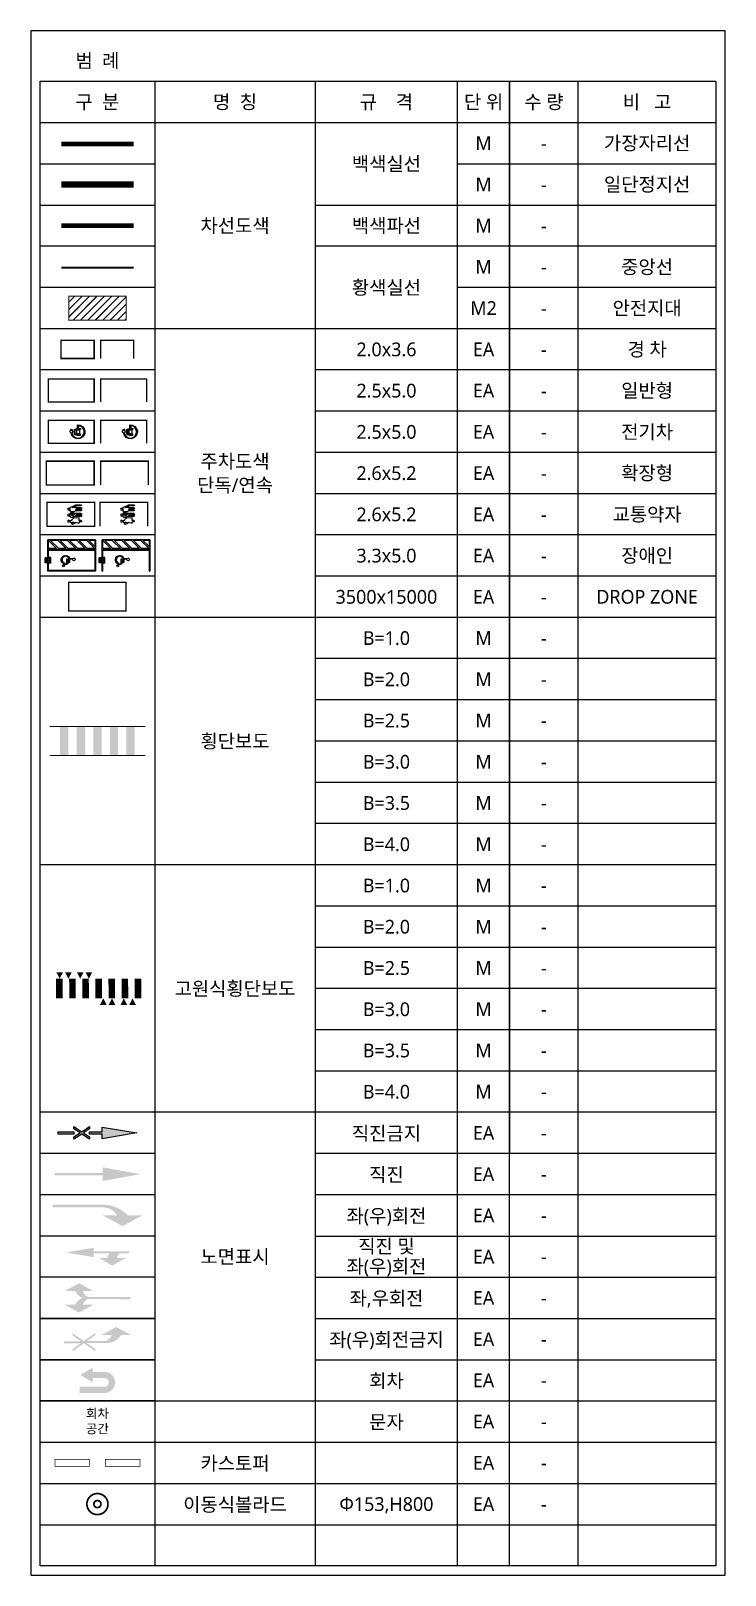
# Model space of a CAD drawing. Header units: millimetres. Extents: x 2270 to 68659, y 977 to 17827.
# Drawn here: x 61092 to 68659, y 977 to 17827 of the extents above; entities that cross this region are included whole.
import ezdxf
from ezdxf.enums import TextEntityAlignment as Align

# ---------------------------------------------------------------- set-up
doc = ezdxf.new("R2010")
doc.units = ezdxf.units.MM
doc.set_wipeout_variables(frame=1)
doc.linetypes.add('-HID', pattern=[2.5, 1.5, -1])
doc.linetypes.add('HID-', pattern=[0.75, 0.5, -0.25])
for name, color, linetype in [('- 노면표시', 250, 'Continuous'), ('C-부대-노면표시', 255, 'Continuous'), ('C-부대-범례', 255, 'Continuous'), ('C-부대-안전지대-SO', 7, 'Continuous'), ('C-부대-이동식볼라드-SO', 32, 'Continuous'), ('C-부대-주차도색(2000x3600)-SO', 150, 'Continuous'), ('C-부대-주차도색(2500x5000)-SO', 150, 'Continuous'), ('C-부대-주차도색(2500x5000)전기차-SO', 71, 'Continuous'), ('C-부대-주차도색(2500x5200)-SO', 150, 'Continuous'), ('C-부대-주차도색(2500x5200)사회적약자-SO', 150, 'Continuous'), ('C-부대-주차도색(DROP ZONE)-SO', 72, 'Continuous'), ('C-부대-차선도색-백색실선(가장자리선)-SO', 7, 'Continuous'), ('C-부대-차선도색-백색실선(일단정지선)-SO', 7, 'Continuous'), ('C-부대-차선도색-백색파선-SO', 7, 'Continuous'), ('C-부대-차선도색-황색실선(중앙선)-SO', 2, 'Continuous'), ('C-부대-카스토퍼-SO', 255, 'Continuous'), ('XR-PLAN$0$A-PARKING', 8, 'Continuous')]:
    doc.layers.add(name, color=color, linetype=linetype)
doc.layers.add('C-부대-횡단보도-SO', color=7, linetype='Continuous', lineweight=0)
doc.styles.add('맑은 고딕', font='malgun.ttf')

# ---------------------------------------------------------------- blocks, each defined once
blk = doc.blocks.new('A$508831207359')
at = {"layer": 'C-부대-주차도색(2500x5000)전기차-SO', "color": 7, "linetype": 'ByBlock'}
for p, q in [((124.9762499993667, 905.2919858943496), (124.9762377925217, 1006.650428282825)), ((124.9762499993667, 905.2919883381401), (162.2825695797801, 905.2919907819305)), ((184.5480700675398, 905.2921275000845), (147.2417504880577, 905.292125056294))]:
    blk.add_line(p, q, dxfattribs=at)
for points in [[(499.5563537590206, 1042.550478326884), (760.8862695312127, 1128.99237408003), (821.9708691397682, 1128.99237408003), (821.9708691397682, 1525.351377988962, -2.265183069590292), (114.2303015133366, 646.7887693445955, -0.2612168764389117), (3.784149885177612e-05, 776.0401816990052), (0, 897.2919688101683, -0.4142136011001222), (8, 905.291970024613)], [(86.76854003872722, 1030.650423395244, 0.4142136037362666), (62.76854003872722, 1006.650419737009), (62.7685546875, 905.2919773559843), (7.999998779036105, 905.291970024613)], [(86.76853881776333, 1030.650423395244), (93.87238647416234, 1030.650424617139), (100.9762377925217, 1030.650424617139, -0.4142135262827459), (124.9762377925217, 1006.650427060929)], [(222.7557653803378, 1030.650567437318), (215.6519177239388, 1030.650567437318), (208.5480700675398, 1030.650567437318, 0.4142135750731373), (184.5480688475072, 1006.650567437318), (184.5480700675398, 905.292125056294)], [(309.5243200678378, 776.0404380436812, -0.2612176570978159), (195.2936633294448, 646.7887742247258, 2.069494038532119), (908.4444848624989, 1445.621811340359), (908.4444848624989, 1128.99237408003), (1105.29123413004, 1128.99237408003, -0.4142135623730951), (1145.29123413004, 1088.99237408003), (1145.29123413004, 1053.208405571786, -0.4142135581167163), (1105.29123413004, 1013.208405571786), (1061.29126831051, 1013.208404357341)], [(309.5243212888017, 776.0404380436812), (309.5243212888017, 897.292125056294, 0.414213562373095), (301.5243212888017, 905.292125056294), (246.7557653803378, 905.292125056294), (246.7557666013017, 1006.650567437318, 0.4142135650093233), (222.7557666013017, 1030.650567437318)], [(499.5563537590206, 478.1442014749919, -0.3234585561713484), (472.1180541990325, 516.1205576758657), (472.1180541990325, 1004.574123347906, -0.3234579436668333), (499.5562695311382, 1042.550452696887)], [(499.5563537590206, 478.1442026968871), (760.8862695312127, 391.7023069437419), (1105.29123413004, 391.7023069437419, 0.4142135623730951), (1145.29123413004, 431.7023069437419), (1145.29123413004, 467.4862754445348, 0.4142135581167163), (1105.29123413004, 507.4862754445348), (1061.29126831051, 507.4862766664301), (1061.291254882701, 1013.208404357341)]]:
    blk.add_lwpolyline(points, format="xyb", dxfattribs=at)
blk.add_lwpolyline([(725.0965319816023, 461.1295420478855), (725.0965319816023, 1059.565138975886), (535.4566894527525, 989.9528403904114), (535.4566894527525, 530.74184063336)], close=True, dxfattribs=at)
for centre in [(869.3528588861227, 994.7563474725757), (869.3528588861227, 525.9383335511957)]:
    blk.add_circle(centre, 62.0631481933594, dxfattribs=at)
blk = doc.blocks.new('A$520030151306')
at = {"layer": 'C-부대-주차도색(2500x5200)사회적약자-SO', "color": 7}
for p, q in [((251.5464637567056, 1459.671554855857), (251.5464637567056, 1263.794188564498)), ((397.5068269436015, 1459.671554855857), (397.5068269436015, 1263.794188564498)), ((708.7649447758449, 1263.794188564498), (642.0973584306194, 659.4802824862709)), ((759.3716710348381, 344.1651897810807), (759.3716710348381, 623.5649225812813)), ((829.2138789173914, 1459.671554855857), (829.2138789173914, 693.4071304629033)), ((1150.781861494179, 263.2475550471281), (840.2893057678593, 263.2475550471281)), ((975.1742421042873, 1459.671554855857), (975.1742421042873, 929.6751418540662)), ((1025.942325605894, 1459.671554855857), (1025.942325605894, 929.6750389503723)), ((1063.750874909456, 734.9491317764332), (1273.843060626532, 624.6903273089265)), ((1085.831880996819, 777.0232940510323), (1171.90268879279, 731.8523404773732)), ((1171.90268879279, 1459.671554855857), (1171.90268879279, 731.8523404773732)), ((1225.673732231255, 313.5241828037833), (1311.132257378544, 522.3994597604906)), ((1391.085269435192, 344.1651897810807), (1391.085269435192, 776.823949602287)), ((1460.927477317746, 1459.671554855857), (1460.927477317746, 846.666157483909)), ((1782.495459894533, 263.2475550471281), (1472.002904168214, 263.2475550471281)), ((1606.887840504642, 1459.671554855857), (1606.887840504642, 929.6751418540662)), ((1657.655924006249, 1459.671554855857), (1657.655924006249, 929.6750389503723)), ((1803.616287193145, 1459.671554855857), (1803.616287193145, 513.4086420273816)), ((1803.616287193145, 513.4086420273816), (1886.923220655764, 717.025060278218)), ((1857.387330631609, 313.5241828037833), (2003.037456060643, 669.5180434015056)), ((1895.148305254872, 898.4404514970665), (1895.148305254872, 856.3291108681296)), ((1933.228614124353, 898.4404514970665), (1895.148305254872, 898.4404514970665)), ((1933.228614124353, 898.4404514970665), (1933.228614124353, 856.3291108681296)), ((2051.274174625869, 1513.611582014564), (2051.274174625869, 856.3291108681296)), ((2089.354483491625, 1513.611582014564), (2089.354483491625, 856.3291108681296))]:
    blk.add_line(p, q, dxfattribs=at)
blk.add_lwpolyline([(271.1131523464574, 278.3785381092166), (14.59495374455582, 491.6236990539765, -0.3311987059741446), (3.22626716166269, 538.5680470576917), (124.9784083616687, 824.8954041263496, -0.3007937228944413), (143.5946834672941, 837.2087988526036), (207.0713126537157, 837.2087988526036), (93.91742430150043, 1263.794188564498), (251.5464637567056, 1263.794188564498)], format="xyb", dxfattribs=at)
for points in [[(174.3378712077392, 642.765525351133), (146.098853169824, 563.8333419131523, 0.3001745672936281), (151.3879194845213, 542.1884557193553), (186.4213150580181, 509.6884617543255, 0.6766745057167544), (220.3712957230164, 525.750151620101), (213.5769181874348, 637.1823290240427, 0.8157652446674091)], [(1135.172386768158, 504.0719162783062), (1024.020638818736, 420.3544708647241, -0.4142135623734381), (995.6912995901657, 424.3427650098165), (969.2007176381303, 459.5143409416487, -0.4142135623736023), (973.18901178136, 487.8436801711505), (1014.997587545658, 519.3331279185077, 0.4935568697979291), (1015.264213639195, 551.446452104341), (985.3482407693518, 574.7670968275925), (959.7763911177171, 559.3194135817175, -0.2743668991541707), (939.1301486369921, 559.157008289214), (866.9376291584922, 601.2320362272148, -0.4142135623730422), (859.6462454561843, 628.8959780119767), (870.6172239360167, 647.7200315248629, -0.4142135623732902), (898.2811657179845, 655.0114152253082), (952.1660857227398, 623.6063675702026), (980.0237999361707, 642.6681061665004, -0.2842745488014005), (1001.284055328812, 643.6498221194779), (1130.50443158939, 571.7432684999367, -0.5424994664219985)]]:
    blk.add_lwpolyline(points, format="xyb", close=True, dxfattribs=at)
blk.add_lwpolyline([(397.5068269436015, 1263.794188564498), (708.7649447758449, 1263.794188564498)], dxfattribs=at)
for centre, radius in [((320.072336251731, 101.6975242428889), 101.6975242428746), ((994.9957052831305, 101.6975242428889), 101.6975242428746), ((1123.733306120033, 378.107808226574), 66.04857118830878), ((1626.709303683485, 101.6975242428889), 101.6975242428746)]:
    blk.add_circle(centre, radius, dxfattribs=at)
for centre, radius, start, end in [((324.5266453501536, 1459.671554855857), 72.98018159354987, 0, 180), ((282.8612208169652, 435.7941309696471), 157.8533686326732, 265.7318773495036, 16.06334310661004), ((441.0231464420212, 681.6626818225195), 202.2940868334957, 268.1667000574407, 353.7046170707816), ((829.2138789173914, 623.5649225812813), 69.84220788136255, 90, 180), ((840.2893057678593, 344.1651897810807), 80.91763473339827, 180, 270), ((902.1940605108393, 1459.671554855857), 72.98018159354987, 0, 180), ((1000.558283856953, 929.6750389503723), 25.38404175081016, 180, 0), ((1098.922507199342, 1459.671554855857), 72.98018159354987, 0, 180), ((1074.791377953137, 755.9862129137327), 23.75818785618968, 62.30899173751904, 242.308991737519), ((1150.781861494179, 344.1651897810807), 80.91763473339827, 270, 337.7487328592279), ((1236.240386641468, 553.0404667377879), 80.91763473339827, 337.7487328592279, 62.30899173751904), ((1460.927477317746, 776.823949602287), 69.84220788136255, 90, 180), ((1472.002904168214, 344.1651897810807), 80.91763473339827, 180, 270), ((1533.907658911194, 1459.671554855857), 72.98018159354987, 0, 180), ((1632.271882253583, 929.6750389503723), 25.38404175081016, 180, 0), ((1730.636105599697, 1459.671554855857), 72.98018159354987, 0, 180), ((1782.495459894533, 344.1651897810807), 80.91763473339827, 270, 337.7487328592279), ((1944.980262848432, 693.2713672889804), 62.72844712664769, 337.7487328592279, 157.7487328592279), ((1992.251394375111, 856.3291108681296), 97.10308911927851, 180, 0), ((1992.251394375111, 856.3291108681296), 59.0227802501662, 180, 0), ((2070.314329056884, 1513.611582014564), 19.04015443455615, 0, 180)]:
    blk.add_arc(centre, radius, start, end, dxfattribs=at)

msp = doc.modelspace()

# ---------------------------------------------------------------- wipeouts: each hides what was drawn before it
at = {"color": 7}
msp.add_wipeout([(61191.682538309455, 17727.009321593134), (68558.62493317146, 17727.00932121271), (68558.62493401844, 1077.009282996276), (61191.68253670988, 1077.009283740017)], dxfattribs=at).dxf.layer = 'C-부대-범례'

# ---------------------------------------------------------------- next in the draw order: hatches: boundary and pattern name
at = {"layer": 'C-부대-노면표시'}
h = msp.add_hatch(color=1, dxfattribs=at)
h.paths.add_polyline_path([(61868.1111077952, 5737.723575193037), (61868.11110779834, 5789.152146621558), (61731.86725527554, 5789.152146629853), (61731.86725527717, 5814.866432344172), (61868.11110779986, 5814.866432335877), (61868.111107803, 5866.295003764457), (62245.253964942, 5802.009289455784)])
h.paths.add_polyline_path([(61560.43868385202, 5870.580718068881), (61646.15296956285, 5814.651934426898), (61731.86725528054, 5870.580718058462), (61731.86725527903, 5845.295428189167), (61665.5285970951, 5802.009289491087), (61731.86725527379, 5758.723150784886), (61731.86725527216, 5733.437860915592), (61646.15296956122, 5789.366644557604), (61560.43868384364, 5733.43786092604), (61560.43868384527, 5758.723150795306), (61626.7773420292, 5802.009289493444), (61560.43868385039, 5845.295428199615)])
h.paths.add_polyline_path([(61560.43868384853, 5814.866432354591), (61560.43868384713, 5789.152146640301), (61388.11110779834, 5789.152146650778), (61388.11110779986, 5814.866432365097)])
at = {"layer": 'C-부대-노면표시', "linetype": 'Continuous'}
msp.add_hatch(color=1, dxfattribs=at).paths.add_polyline_path([(61349.29004406573, 5337.987512711445), (61872.76963187806, 5337.987512657835), (61872.76963188597, 5277.22648908973), (62284.07502234243, 5352.009287279458), (61872.76963190402, 5426.792085629315), (61872.76963188458, 5366.031062000615), (61349.29004406236, 5366.031062079282)])
at = {"layer": 'C-부대-노면표시', "linetype": 'Continuous', "extrusion": (-7.829793405000001e-07, 0.006088555027075298, 0.9999814645767536)}
msp.add_hatch(color=1, dxfattribs=at).paths.add_polyline_path([(62090.45124711545, 4784.60812283386), (61875.34956437449, 4901.900423445594), (62031.77617909452, 4901.920540115128, 0.2619692303189309), (61875.35068077147, 4989.890395828989), (61327.84509723023, 4989.819985886222), (61327.84132535355, 5019.149976147311), (61875.33447686706, 5019.2203844896, -0.2037837174185519), (62149.09614013771, 4901.935627627769), (62305.52275487659, 4901.955744285661)])
at = {"layer": 'C-부대-노면표시'}
h = msp.add_hatch(color=1, dxfattribs=at)
h.dxf.hatch_style = 1
h.paths.add_polyline_path([(61775.53967814921, 4508.236921528422), (61775.53967814921, 4549.379778673678), (61473.82539243326, 4497.951207245651), (61775.53967814909, 4446.522635816547), (61775.53967814909, 4487.665492957758), (61945.18124746304, 4487.665492957409, 0.1226941417341958), (61923.5460998477, 4436.924506129153), (61834.40324270567, 4436.924506129386), (61978.40324270789, 4354.638791842541), (62122.40324270649, 4436.924506128775), (62067.54609985014, 4436.924506128862), (62033.26038556458, 4436.92450612892, -0.1801523798174011), (62054.70400731492, 4487.665492957205), (62159.53967814746, 4487.665492956972), (62159.53967814746, 4508.236921527578)])
h = msp.add_hatch(color=1, dxfattribs=at)
edge = h.paths.add_edge_path()
edge.add_line((62174.0686321209, 4010.135695285027), (62173.93639468212, 3987.401534128929))
edge.add_line((62173.9363946822, 3987.401534128943), (61715.27907258423, 3990.069398983638))
edge.add_arc((61742.99730299302, 3908.960592565863), 85.71428571430697, 108.8674175654005, 167.5673041513048)
edge.add_line((61659.2930532309, 3927.414246601469), (61773.57683420472, 3926.749493924401))
edge.add_line((61773.57683420477, 3926.749493924415), (61615.93807085801, 3841.950693124987))
edge.add_line((61615.93807085795, 3841.950693125002), (61459.29643652675, 3928.577563786364))
edge.add_line((61459.29643652663, 3928.577563786364), (61573.58021750044, 3927.912811109296))
edge.add_arc((61713.59006580576, 3856.560726847218), 157.1428571428271, 112.4485651116986, 152.9956131674126, ccw=False)
edge.add_arc((61715.27552058471, 4146.322846539706), 157.1428571428583, 206.3378514248199, 246.8848994805337, ccw=False)
edge.add_line((61574.44510907731, 4076.604321413915), (61460.1613281035, 4077.269074090984))
edge.add_line((61460.16132810356, 4077.269074090969), (61617.80009145033, 4162.067874890383))
edge.add_line((61617.80009145039, 4162.067874890383), (61774.44172578159, 4075.44100422902))
edge.add_line((61774.44172578159, 4075.44100422902), (61660.15794480778, 4076.105756906089))
edge.add_arc((61744.07120159017, 4093.584432819285), 85.71428571430539, 191.7661604409342, 250.4660470268385)
edge.add_line((61715.41131002298, 4012.803560139737), (62174.06863212096, 4010.135695285042))
at = {"layer": 'C-부대-노면표시', "linetype": 'ByBlock'}
h = msp.add_hatch(color=1, dxfattribs=at)
h.dxf.hatch_style = 1
edge = h.paths.add_edge_path()
edge.add_line((61636.09034564444, 3507.946330462213), (61545.82667365122, 3444.152163970191))
edge.add_line((61545.82667365128, 3444.152163970206), (61545.93859514311, 3419.380998307499))
edge.add_line((61545.9385951432, 3419.38099830747), (61669.40269814122, 3506.639685760116))
edge.add_line((61669.40269814111, 3506.639685760145), (61793.65025179879, 3420.500213538771))
edge.add_line((61793.65025179885, 3420.500213538771), (61793.53833028301, 3445.271379189357))
edge.add_line((61793.53833028307, 3445.271379189342), (61702.70188341181, 3508.247295911971))
edge.add_line((61702.70188341167, 3508.247295911986), (61914.44721794343, 3509.204007496513))
edge.add_arc((61918.91868221218, 3691.701045224627), 182.5518084606167, 268.5964441650688, 328.918418921168)
edge.add_line((62075.26209175324, 3597.457206883128), (62180.81603347934, 3597.934122616842))
edge.add_line((62180.81603347923, 3597.934122616871), (62020.13700320073, 3684.63756799693))
edge.add_line((62020.13700320076, 3684.63756799693), (61860.24800724407, 3596.485726347275))
edge.add_line((61860.24800724402, 3596.48572634726), (61971.90811681508, 3596.990231079248))
edge.add_arc((61887.33197221049, 3617.672598919113), 87.06827536845334, -84.71032070836458, -13.74150949243898, ccw=False)
edge.add_line((61895.3589032379, 3530.975119406046), (61702.60312925406, 3530.104206797065))
edge.add_line((61702.60312925401, 3530.104206797065), (61792.86680112726, 3593.898373200727))
edge.add_line((61792.86680112726, 3593.898373200713), (61792.75487962347, 3618.669538851342))
edge.add_line((61792.75487962347, 3618.669538851342), (61669.29077663126, 3531.41085142275))
edge.add_line((61669.29077663126, 3531.410851422765), (61545.04322296767, 3617.550323632104))
edge.add_line((61545.0432229677, 3617.550323632089), (61545.15514448354, 3592.779157981504))
edge.add_line((61545.15514448348, 3592.779157981518), (61635.99159123352, 3529.803241346506))
edge.add_line((61635.99159123346, 3529.803241346506), (61452.54903942032, 3528.97440790562))
edge.add_line((61452.54903942037, 3528.974407905605), (61452.6477937044, 3507.117497019799))
edge.add_line((61452.64779370435, 3507.117497019799), (61636.0903456443, 3507.946330462213))
at = {"layer": 'C-부대-노면표시'}
h = msp.add_hatch(color=1, dxfattribs=at)
h.dxf.hatch_style = 1
h.paths.add_polyline_path([(61903.59299965351, 3194.942917405608), (61763.29368101598, 3194.942917396382), (61763.29368101412, 3239.710150873967), (61629.83287401628, 3160.811513857168), (61763.29368099913, 3081.912876839031), (61763.29368099671, 3126.680110325464), (61904.94816816094, 3126.68011034409, -0.7657157688963603), (61904.94816816242, 3032.571222442328), (61624.24786320019, 3032.571222424647), (61624.24786319778, 2964.308415361806), (61903.59299965714, 2964.308415361864, 0.9150774225616364)])
at = {"layer": 'C-부대-안전지대-SO'}
h = msp.add_hatch(dxfattribs=at)
h.set_pattern_fill('JIS_LC_20', color=2, scale=2.857142857142858)
h.set_pattern_definition([(45, (-230160.8595554835, -29108.16631572997), (-40.40610178208843, 40.40610178208843), []), (45, (-230159.7166983407, -29108.16631572997), (-40.40610178208843, 40.40610178208843), [])])
h.paths.add_polyline_path([(61504.18253925954, 14932.38507279864), (62129.18253925931, 14932.38507279864), (62129.18253925931, 14671.63357736659), (61504.18253925954, 14671.63357736659)])
at = {"layer": 'C-부대-횡단보도-SO'}
h = msp.add_hatch(color=256, dxfattribs=at)
h.dxf.hatch_style = 1
h.paths.add_polyline_path([(62223.10878279575, 10235.06398352274), (62132.79183954073, 10235.06398352274), (62132.79183954073, 9918.954682137186), (62223.10878279575, 9918.954682137186)])
h.paths.add_polyline_path([(62042.4748962857, 10235.06398352274), (61952.15795303057, 10235.06398352274), (61952.15795303057, 9918.954682137186), (62042.4748962857, 9918.954682137186)])
h.paths.add_polyline_path([(61861.84100977566, 10235.06398352274), (61771.52406652053, 10235.06398352274), (61771.52406652053, 9918.954682137186), (61861.84100977566, 9918.954682137186)])
h.paths.add_polyline_path([(61681.20712326551, 10235.06398352274), (61590.89018001049, 10235.06398352274), (61590.89018001049, 9918.954682137186), (61681.20712326551, 9918.954682137186)])
h.paths.add_polyline_path([(61500.57323675558, 10235.06398352274), (61410.25629350045, 10235.06398352274), (61410.25629350045, 9918.954682137186), (61500.57323675558, 9918.954682137186)])
at = {"layer": 'C-부대-횡단보도-SO', "linetype": 'Continuous', "lineweight": -3, "transparency": 33554687}
h = msp.add_hatch(color=7, dxfattribs=at)
h.dxf.hatch_style = 1
h.paths.add_polyline_path([(61441.51307866073, 7555.755514626939), (61405.10242803781, 7484.370981595648), (61368.76037828929, 7555.843613090075)])
h = msp.add_hatch(color=7, dxfattribs=at)
h.dxf.hatch_style = 1
h.paths.add_polyline_path([(61536.99488248306, 7555.639892816422), (61500.58423186014, 7484.25535978516), (61464.24218211162, 7555.727991279558)])
h = msp.add_hatch(color=7, dxfattribs=at)
h.dxf.hatch_style = 1
h.paths.add_polyline_path([(61665.84032905546, 7555.483869936632), (61629.42967843267, 7484.099336905341), (61593.08762868426, 7555.571968399769)])
h = msp.add_hatch(color=7, dxfattribs=at)
h.dxf.hatch_style = 1
h.paths.add_polyline_path([(61760.85816975173, 7555.368809936184), (61724.44751912881, 7483.984276904923), (61688.10546938053, 7555.456908399321)])
h = msp.add_hatch(color=7, dxfattribs=at)
h.dxf.hatch_style = 1
h.paths.add_polyline_path([(61844.16639703619, 7198.6498549841), (61880.57704765911, 7270.034388015361), (61916.91909740739, 7198.561756520963)])
h = msp.add_hatch(color=7, dxfattribs=at)
h.dxf.hatch_style = 1
h.paths.add_polyline_path([(61939.64820085852, 7198.534233131848), (61976.0588514812, 7269.918766163139), (62012.40090122972, 7198.446134668711)])
h = msp.add_hatch(color=7, dxfattribs=at)
h.dxf.hatch_style = 1
h.paths.add_polyline_path([(62068.02968430486, 7198.378772065795), (62104.44033492778, 7269.763305097056), (62140.78238467618, 7198.290673602658)])
h = msp.add_hatch(color=7, dxfattribs=at)
h.dxf.hatch_style = 1
h.paths.add_polyline_path([(62163.56368266153, 7198.263087034307), (62199.97433328456, 7269.647620065598), (62236.31638303308, 7198.174988571171)])

# ---------------------------------------------------------------- next in the draw order: linework, layer by layer
at = {"layer": '- 노면표시', "color": 1}
for points in [[(61560.43868384853, 5814.866432354591), (61560.43868384713, 5789.152146640301), (61388.11110779834, 5789.152146650778), (61388.11110779986, 5814.866432365097)], [(61560.43868385202, 5870.580718068881), (61646.15296956285, 5814.651934426898), (61731.86725528054, 5870.580718058462), (61731.86725527903, 5845.295428189167), (61665.5285970951, 5802.009289491087), (61731.86725527379, 5758.723150784886), (61731.86725527216, 5733.437860915592), (61646.15296956122, 5789.366644557604), (61560.43868384364, 5733.43786092604), (61560.43868384527, 5758.723150795306), (61626.7773420292, 5802.009289493444), (61560.43868385039, 5845.295428199615)], [(61868.1111077952, 5737.723575193037), (61868.11110779834, 5789.152146621558), (61731.86725527554, 5789.152146629853), (61731.86725527717, 5814.866432344172), (61868.11110779986, 5814.866432335877), (61868.111107803, 5866.295003764457), (62245.253964942, 5802.009289455784)]]:
    msp.add_lwpolyline(points, close=True, dxfattribs=at)
at = {"layer": 'C-부대-노면표시', "color": 0}
for p, q in [((62441.68253552837, 4227.009284448091), (61191.68253328447, 4227.009284422771)), ((62441.68253756715, 3777.009283592613), (61191.68253532337, 3777.009283567293)), ((61191.68253811873, 3777.009285209651), (62441.68253583405, 3777.009285209142)), ((61191.68253811873, 3327.009284354144), (62441.68253584188, 3327.009284353635))]:
    msp.add_line(p, q, dxfattribs=at)
at = {"layer": 'C-부대-범례', "color": 0}
for p, q in [((65742.77103825328, 1077.009283740388), (65742.77104131899, 17277.00932136148)), ((66308.62493388711, 1077.009283737012), (66308.6249369527, 17277.00932133232)), ((67058.62493255032, 1077.009283737012), (67058.62493561603, 17277.00932129364)), ((61191.68253977558, 16827.00932121927), (68558.62493320425, 16827.00932121628)), ((68558.62493318862, 5127.00928794528), (64191.68254053938, 5127.009287860283)), ((64191.68254053938, 4677.009286945928), (68558.62493256219, 4677.009286942945)), ((64191.68254285034, 4227.009286031573), (68558.62493487327, 4227.009286028589)), ((64191.68253601452, 3777.009285208444), (68558.62493256219, 3777.009285206668)), ((64191.68253602381, 3327.009284352936), (68558.62493256219, 3327.009284351161)), ((61191.68253811873, 2877.009283498666), (68558.62493256219, 2877.009283495683)), ((61191.68253811873, 2427.009282643159), (68558.62493256219, 2427.009282640176)), ((61191.68253811873, 1977.009283463567), (68558.62493256219, 1977.009283460584)), ((61191.68253812793, 1527.009284283975), (68558.62493257139, 1527.009284280992))]:
    msp.add_line(p, q, dxfattribs=at)
at = {"layer": 'C-부대-범례', "color": 7}
for p, q in [((62441.68253829303, 15477.00932142896), (61191.682539575, 15477.00932154523)), ((68558.62493460438, 15477.00932086797), (64191.68253844207, 15477.00932127494)), ((62441.68253830089, 15027.00932355078), (61191.68253975533, 15027.00932304332)), ((68558.62493438517, 15027.00932598358), (65742.77103916601, 15027.00932487056)), ((68558.62493186873, 14577.00932594115), (61191.68254021796, 14577.00932661445)), ((62441.68253831658, 14127.0093294483), (61191.68254022582, 14127.00932956255)), ((68558.62493187659, 14127.00932888925), (64191.68253846908, 14127.00932928836)), ((62441.68253832441, 13677.0093323964), (61191.68254023365, 13677.00933251065)), ((68558.62493188442, 13677.00933183735), (64191.68253847831, 13677.00933223646)), ((62441.68253833224, 13227.00933534451), (61191.68254024148, 13227.00933545875)), ((68558.62493189225, 13227.00933478545), (64191.68253848756, 13227.00933518457)), ((62441.68253834009, 12777.00933829261), (61191.68254024931, 12777.00933840686)), ((68558.62493190008, 12777.00933773355), (64191.68253849682, 12777.00933813267)), ((62441.68253834792, 12327.00934124072), (61191.6825400099, 12327.00934135497)), ((68558.62493166067, 12327.00934068167), (64191.68253850604, 12327.00934108078)), ((62441.68253835575, 11877.00934418884), (61191.68253996874, 11877.00934430309)), ((68558.62493161952, 11877.00934362978), (64191.6825385153, 11877.0093440289)), ((68558.6249319236, 11427.00934657787), (61191.68254027282, 11427.00934725117)), ((68558.62493193142, 10977.00934952597), (64191.68253853294, 10977.00934993059)), ((68558.62492793835, 10527.00935238196), (64191.68253854222, 10527.00935278658)), ((68558.62493244199, 10077.00932212095), (64191.6825385515, 10077.00932252821))]:
    msp.add_line(p, q, dxfattribs=at)
for points in [[(61191.68253670987, 1077.009283739995), (61191.6825397757, 17277.00932159319), (61191.68253830945, 17277.00932159319), (68558.62493420996, 17277.00932121628), (68558.62493401843, 1077.009282996261), (61191.68253957485, 1077.009282999245)], [(62441.68253826172, 17277.00932159319), (62441.6825386515, 1077.009282998735)], [(64191.68253840436, 17277.00932157826), (64191.68253884205, 1077.009282998037)], [(66308.62493320413, 17277.00932159021), (66308.62493106218, 5577.009288755211)], [(61191.68253930992, 16377.0093215266), (62441.68253970143, 16377.00932141042)], [(65742.77104121864, 16377.00932107097), (68558.62493081215, 16377.00932084169)], [(61191.68253962517, 15927.0093214656), (62441.68253828512, 15927.00932136292)], [(64191.68253843264, 15927.00932122686), (68558.62493429145, 15927.00932086704)], [(68558.6249326803, 9627.009320765612), (64191.68253856082, 9627.009320078281)], [(68558.62493120473, 9177.009320125997), (64191.6825380357, 9177.009319438666)], [(68558.62493121393, 8727.009318668186), (68558.6249305875, 8727.009318668186), (61191.68253803971, 8727.009318524326)], [(68558.6249288032, 8277.009302570916), (68558.62492817677, 8277.009302570916), (64191.6825386761, 8277.009302485627)], [(68558.62492889921, 7827.009301715467), (68558.62492827278, 7827.009301715467), (64191.68253868527, 7827.009301630178)], [(68558.624928908, 7377.009300860018), (68558.62492828157, 7377.009300860018), (64191.68253869443, 7377.009300774729)], [(68558.62492891679, 6927.009300004569), (68558.62492829036, 6927.009300004569), (64191.68253870363, 6927.00929991928)], [(68558.62492892558, 6477.00929914912), (68558.62492829915, 6477.00929914912), (64191.6825387128, 6477.009299063831)], [(68558.62492893437, 6027.009298293671), (68558.62492830794, 6027.009298293671), (61191.68253676054, 6027.009298149796)], [(62441.68253580271, 5577.009288681331), (61191.68253659311, 5577.009288656913)], [(68558.62493304147, 5577.009288800788), (68558.62493241504, 5577.009288800788), (64191.68253597736, 5577.009288715499)], [(62441.68253278772, 5127.009286948925), (61191.68253076477, 5127.009286923605)], [(62441.68253290938, 4677.009286093447), (61191.68253112834, 4677.009286068127)], [(62441.68253756715, 4227.009284448091), (61191.68253517622, 4227.009284422771)], [(62441.68253552837, 4227.009284448091), (61191.68253328447, 4227.009284422771)], [(62441.68253756715, 3777.009283592613), (61191.68253532337, 3777.009283567293)], [(62441.68253757635, 3327.009282737106), (61191.68253533245, 3327.009282711786)], [(62441.68253988743, 2877.00928182278), (61191.68253764364, 2877.00928179746)]]:
    msp.add_lwpolyline(points, dxfattribs=at)
at = {"layer": 'C-부대-안전지대-SO', "color": 2, "const_width": 10}
msp.add_lwpolyline([(61504.18253925954, 14932.38507279864), (62129.18253925931, 14932.38507279864), (62129.18253925931, 14671.63357736659), (61504.18253925954, 14671.63357736659)], close=True, dxfattribs=at)
at = {"layer": 'C-부대-이동식볼라드-SO', "color": 5, "const_width": 19.125, "flags": 128}
for points in [[(61701.93253631275, 1752.009283661066, -1), (61931.43253631275, 1752.009283661066, -1)], [(61778.43253631275, 1752.009283661066, -1), (61854.93253631275, 1752.009283661066, -1)]]:
    msp.add_lwpolyline(points, format="xyb", close=True, dxfattribs=at)
at = {"layer": 'C-부대-주차도색(2000x3600)-SO', "color": 3, "linetype": 'HID-', "ltscale": 1000, "const_width": 15}
msp.add_lwpolyline([(61781.06521919063, 14252.00932656289), (61781.06521919063, 14452.00932656289), (61421.06521919063, 14452.00932656289), (61421.06521918988, 14252.00932656289)], close=True, dxfattribs=at)
at = {"layer": 'C-부대-주차도색(2000x3600)-SO', "color": 3, "const_width": 15}
msp.add_lwpolyline([(62212.29985338166, 14252.00932656291), (62212.29985338166, 14452.00932656291), (61852.29985338166, 14452.00932656289), (61852.29985338091, 14252.00932656289)], dxfattribs=at)
at = {"layer": 'C-부대-주차도색(2500x5000)-SO', "color": 4, "linetype": 'HID-', "ltscale": 1000, "const_width": 15}
msp.add_lwpolyline([(61281.0652191936, 13777.00932661755), (61281.0652191936, 14027.00932661755), (61781.06521923234, 14027.0093266172), (61781.06521923234, 13777.0093266172)], close=True, dxfattribs=at)
at = {"layer": 'C-부대-주차도색(2500x5000)-SO', "color": 4, "linetype": 'ByBlock', "const_width": 15}
msp.add_lwpolyline([(62352.29985338347, 13777.00932661321), (62352.29985338367, 14027.00932661359), (61852.29985338385, 14027.00932661359), (61852.29985342299, 13777.00932661621)], dxfattribs=at)
at = {"layer": 'C-부대-주차도색(2500x5000)전기차-SO', "linetype": 'HID-', "ltscale": 1000, "const_width": 15}
msp.add_lwpolyline([(61281.06521907931, 13327.00932719727), (61281.06521907931, 13577.00932719727), (61781.06521911805, 13577.00932719689), (61781.06521911805, 13327.00932719689)], close=True, dxfattribs=at)
at = {"layer": 'C-부대-주차도색(2500x5000)전기차-SO', "linetype": 'ByBlock', "const_width": 15}
msp.add_lwpolyline([(61852.2998533087, 13327.00932719628), (61852.2998533087, 13577.00932719628), (62352.29985334744, 13577.0093271959), (62352.29985334744, 13327.0093271959)], dxfattribs=at)
at = {"layer": 'C-부대-주차도색(2500x5200)-SO', "color": 6, "linetype": 'HID-', "ltscale": 1000, "const_width": 15}
msp.add_lwpolyline([(61781.06521961604, 12872.00933045994), (61781.06522120369, 13132.00933046292), (61261.06522120529, 13132.00933363815), (61261.06521961765, 12872.00933363518)], close=True, dxfattribs=at)
at = {"layer": 'C-부대-주차도색(2500x5200)-SO', "color": 6, "const_width": 15}
msp.add_lwpolyline([(62372.2998538051, 12872.00932684972), (62372.29985539425, 13132.00932684674), (61852.29985539731, 13132.00933002497), (61852.29985380967, 12872.00933002497)], dxfattribs=at)
at = {"layer": 'C-부대-주차도색(2500x5200)사회적약자-SO', "color": 31, "linetype": 'HID-', "ltscale": 2500, "const_width": 15}
msp.add_lwpolyline([(61268.18868588033, 12422.00932573788), (61788.18868588033, 12422.00932889954), (61788.18868429949, 12682.00932889954), (61268.18868429949, 12682.00932573788)], close=True, dxfattribs=at)
at = {"layer": 'C-부대-주차도색(2500x5200)사회적약자-SO', "color": 31, "const_width": 15}
msp.add_lwpolyline([(62365.17639323285, 12422.00933240797), (62365.17639165202, 12682.00933240797), (61845.17639165202, 12682.00932924635), (61845.17639323285, 12422.00932924635)], dxfattribs=at)
at = {"layer": 'C-부대-주차도색(2500x5200)사회적약자-SO', "color": 2}
for points in [[(61259.78269612352, 12037.21748127702), (61271.29174265745, 12041.81406473769)], [(61262.08159435586, 12032.61361980707), (61259.7826961266, 12037.21748126897)], [(61264.14050367983, 12033.64171833972), (61262.08159436224, 12032.61361980668)], [(61265.71617965862, 12042.0653280083), (61262.55463408247, 12040.80264233607)], [(61273.59224556362, 12040.2547793666), (61262.95894247255, 12036.00795796072)], [(61262.95894248134, 12036.00795795978), (61264.14050368175, 12033.64171834177)], [(61271.29174265675, 12041.81406473899), (61271.29780738215, 12053.32068590189)], [(61271.29780738576, 12053.32068588783), (61288.85983769388, 12055.50653902199)], [(61273.59806074603, 12051.28790476424), (61273.59224558039, 12040.25477935558)], [(61275.89953648188, 12051.57435728654), (61273.59806073832, 12051.28790476704)], [(61277.97864052169, 12056.47129538365), (61275.48167532196, 12056.16051132402)], [(61275.89560385601, 12044.11296295847), (61275.89953647894, 12051.57435728759)], [(61278.19692797411, 12044.11174994971), (61275.89560386084, 12044.11296296234)], [(61278.20101224747, 12051.86080982691), (61278.19692798011, 12044.11174993906)], [(61286.33009078557, 12052.87259328774), (61278.20101224191, 12051.86080983107)], [(61435.55392655642, 11997.90915858722), (61483.50828712814, 12017.06158967889)], [(61445.13266919395, 11978.72640245692), (61435.55392656926, 11997.90915855365)], [(61453.7114580461, 11983.01014634421), (61445.13266922041, 11978.72640245528)], [(61460.27677462645, 12018.10851997337), (61447.10366805534, 12012.84732967086)], [(61493.09371590669, 12010.56456729742), (61448.78828634787, 11992.86947810121)], [(61448.78828638445, 11992.86947809725), (61453.71145805425, 11983.01014635272)], [(61483.50828712532, 12017.06158968424), (61483.5335568145, 12065.00584454348)], [(61483.53355682952, 12065.00584448488), (61556.70868313437, 12074.11356587982)], [(61493.11794583344, 12056.53592313417), (61493.09371597654, 12010.56456725149)], [(61502.70742806876, 12057.72947531072), (61493.11794580114, 12056.53592314578)], [(61511.37036157058, 12078.13338405451), (61500.96633990187, 12076.83845047235)], [(61502.69104212775, 12026.64033226815), (61502.70742805656, 12057.72947531513)], [(61512.27989262249, 12026.63527806501), (61502.69104214772, 12026.64033228433)], [(61512.29691042826, 12058.92302756261), (61512.27989264752, 12026.63527802063)], [(61546.16807101334, 12063.1387919839), (61512.29691040501, 12058.92302757997)]]:
    msp.add_lwpolyline(points, dxfattribs=at)
at = {"layer": 'C-부대-주차도색(2500x5200)사회적약자-SO', "color": 200}
for points in [[(61851.01733029831, 12037.21748127818), (61862.52637683224, 12041.81406473887)], [(61853.31622853065, 12032.61361980825), (61851.01733030139, 12037.21748127014)], [(61855.37513785462, 12033.64171834089), (61853.31622853703, 12032.61361980785)], [(61856.95081383341, 12042.06532800946), (61853.78926825726, 12040.80264233723)], [(61864.82687973842, 12040.25477936777), (61854.19357664734, 12036.00795796189)], [(61854.19357665613, 12036.00795796094), (61855.37513785654, 12033.64171834294)], [(61862.52637683154, 12041.81406474015), (61862.53244155694, 12053.32068590307)], [(61862.53244156055, 12053.320685889), (61880.09447186867, 12055.50653902316)], [(61864.83269492082, 12051.28790476541), (61864.82687975515, 12040.25477935674)], [(61867.13417065667, 12051.57435728771), (61864.83269491311, 12051.2879047682)], [(61869.21327469649, 12056.47129538482), (61866.71630949675, 12056.16051132518)], [(61867.1302380308, 12044.11296295963), (61867.13417065373, 12051.57435728877)], [(61869.4315621489, 12044.11174995088), (61867.1302380356, 12044.11296296352)], [(61869.43564642226, 12051.86080982808), (61869.4315621549, 12044.11174994023)], [(61877.56472496036, 12052.8725932889), (61869.4356464167, 12051.86080983224)], [(62026.78856073121, 11997.90915858838), (62074.74292130293, 12017.06158968005)], [(62036.36730336874, 11978.72640245809), (62026.78856074405, 11997.90915855481)], [(62044.94609222089, 11983.01014634537), (62036.3673033952, 11978.72640245644)], [(62051.51140880124, 12018.10851997454), (62038.33830223014, 12012.84732967204)], [(62084.32835008148, 12010.56456729859), (62040.02292052266, 11992.86947810238)], [(62040.02292055924, 11992.86947809842), (62044.94609222901, 11983.01014635388)], [(62074.74292130011, 12017.06158968542), (62074.76819098929, 12065.00584454466)], [(62074.76819100431, 12065.00584448604), (62147.94331730916, 12074.113565881)], [(62084.35258000824, 12056.53592313533), (62084.32835015133, 12010.56456725267)], [(62093.94206224355, 12057.72947531189), (62084.35257997593, 12056.53592314694)], [(62102.60499574537, 12078.13338405569), (62092.20097407666, 12076.83845047351)], [(62093.92567630251, 12026.64033226932), (62093.94206223136, 12057.7294753163)], [(62103.51452679728, 12026.63527806619), (62093.92567632251, 12026.6403322855)], [(62103.53154460305, 12058.92302756378), (62103.51452682231, 12026.63527802179)], [(62137.40270518813, 12063.13879198506), (62103.5315445798, 12058.92302758115)]]:
    msp.add_lwpolyline(points, dxfattribs=at)
at = {"layer": 'C-부대-주차도색(2500x5200)사회적약자-SO', "color": 2, "extrusion": (0, 0, -1)}
for centre, major_axis, ratio, start_param, end_param in [((61267.84460825338, 12051.02118115319), (-0.1976299398182549, 11.50492548378491), 0.9999999490677801, 3.636463365983336, 7.377727013433445), ((61469.14522710715, 12055.42457475441), (-0.8234580828126216, 47.93718952954161), 0.99999994906778, 3.636463365983356, 7.377727013433313), ((61560.24183408613, 12060.17098557123), (-0.2470374260435131, 14.38115692870402), 0.9999999467925974, 6.052178554533304, 11.22058064358555)]:
    msp.add_ellipse(centre, major_axis=major_axis, ratio=ratio, start_param=start_param, end_param=end_param, dxfattribs=at)
at = {"layer": 'C-부대-주차도색(2500x5200)사회적약자-SO', "color": 2}
for centre, major_axis, ratio, start_param, end_param in [((61267.84460825338, 12051.02118115319), (-0.1581039518292165, 9.203940385550242), 0.9999999508462944, 5.287549714599539, 9.174272588711586), ((61469.14522710715, 12055.42457475441), (-0.6587664661443233, 38.34975161747673), 0.9999999508462942, 5.287549714599805, 9.174272588712617)]:
    msp.add_ellipse(centre, major_axis=major_axis, ratio=ratio, start_param=start_param, end_param=end_param, dxfattribs=at)
at = {"layer": 'C-부대-주차도색(2500x5200)사회적약자-SO', "color": 2, "extrusion": (0, 0, -0.9999999999999999)}
msp.add_ellipse((61289.70779392207, 12052.1603197489), major_axis=(-0.05928898223341056, 3.451477661897421), ratio=0.9999999467925973, start_param=6.052178554531517, end_param=11.22058064358541, dxfattribs=at)
at = {"layer": 'C-부대-주차도색(2500x5200)사회적약자-SO', "color": 200, "extrusion": (0, 0, -1)}
for centre, major_axis, ratio, start_param, end_param in [((61859.07924242818, 12051.02118115435), (-0.1976299398182548, 11.50492548378492), 0.9999999490677801, 3.636463365983336, 7.377727013433445), ((62060.37986128194, 12055.42457475559), (-0.8234580828126216, 47.93718952954161), 0.99999994906778, 3.636463365983356, 7.377727013433313), ((62151.47646826092, 12060.1709855724), (-0.2470374260435131, 14.38115692870402), 0.9999999467925974, 6.052178554533304, 11.22058064358555)]:
    msp.add_ellipse(centre, major_axis=major_axis, ratio=ratio, start_param=start_param, end_param=end_param, dxfattribs=at)
at = {"layer": 'C-부대-주차도색(2500x5200)사회적약자-SO', "color": 200}
for centre, major_axis, ratio, start_param, end_param in [((61859.07924242818, 12051.02118115435), (-0.1581039518292165, 9.203940385550242), 0.9999999508462944, 5.287549714599539, 9.174272588711586), ((62060.37986128194, 12055.42457475559), (-0.6587664661443233, 38.34975161747673), 0.9999999508462942, 5.287549714599805, 9.174272588712617)]:
    msp.add_ellipse(centre, major_axis=major_axis, ratio=ratio, start_param=start_param, end_param=end_param, dxfattribs=at)
at = {"layer": 'C-부대-주차도색(2500x5200)사회적약자-SO', "color": 200, "extrusion": (0, 0, -0.9999999999999999)}
msp.add_ellipse((61880.94242809686, 12052.16031975006), major_axis=(-0.05928898223341056, 3.451477661897421), ratio=0.9999999467925973, start_param=6.052178554531517, end_param=11.22058064358541, dxfattribs=at)
at = {"layer": 'C-부대-주차도색(DROP ZONE)-SO', "color": 1, "linetype": 'ByBlock', "ltscale": 5000, "const_width": 15}
msp.add_lwpolyline([(61504.18253635498, 11808.25934368724), (62129.18253635486, 11808.25934368724), (62129.18253635486, 11495.75934368729), (61504.18253635498, 11495.75934368729)], close=True, dxfattribs=at)
at = {"layer": 'C-부대-차선도색-백색실선(가장자리선)-SO', "linetype": 'Continuous', "ltscale": 10, "const_width": 50, "flags": 128}
msp.add_lwpolyline([(61421.68253767661, 16592.00932134258), (62211.68253758465, 16592.00932140134)], dxfattribs=at)
at = {"layer": 'C-부대-차선도색-백색실선(일단정지선)-SO', "color": 7, "const_width": 70, "flags": 128}
msp.add_lwpolyline([(61421.68253908431, 16152.00932143985), (62211.68253899246, 16152.00932149861)], dxfattribs=at)
at = {"layer": 'C-부대-차선도색-백색파선-SO', "color": 0, "linetype": '-HID', "ltscale": 100, "const_width": 50}
msp.add_lwpolyline([(61421.68254051622, 15702.00932163103), (62211.68254042425, 15702.00932168979)], dxfattribs=at)
at = {"layer": 'C-부대-차선도색-황색실선(중앙선)-SO', "color": 2, "const_width": 21.42857142857143}
msp.add_lwpolyline([(61421.6825399055, 15242.00932580053), (62211.68253981353, 15242.00932585926)], dxfattribs=at)
at = {"layer": 'C-부대-카스토퍼-SO', "color": 7, "const_width": 6.666667257555517, "flags": 128}
for points in [[(61729.50693805087, 2239.509283053363), (61353.85813592539, 2239.509283053363), (61353.85813592539, 2164.509283053363), (61729.50693805087, 2164.509283053363)], [(62279.50693805087, 2239.509283053363), (61903.85813592539, 2239.509283053363), (61903.85813592539, 2164.509283053363), (62279.50693805087, 2164.509283053363)]]:
    msp.add_lwpolyline(points, close=True, dxfattribs=at)
at = {"layer": 'C-부대-횡단보도-SO'}
for points in [[(61297.36011443161, 10235.06398352274), (62336.00496197168, 10235.06398352274)], [(62336.00496197168, 9918.954682137186), (61297.36011443161, 9918.954682137186)]]:
    msp.add_lwpolyline(points, dxfattribs=at)
at = {"layer": 'C-부대-횡단보도-SO', "color": 7, "linetype": 'Continuous', "lineweight": -3, "transparency": 33554687}
for points, const_width in [([(61339.5343599336, 7484.085585450806), (62258.46338842311, 7484.026667262044)], 0.07142857142857144), ([(61339.62085496869, 7555.514156879008), (62294.17669704116, 7555.514156884683)], 0.07142857142857144), ([(61402.5605006444, 7269.799871167716), (61401.31955418412, 7484.085585447692)], 71.42857142857144), ([(61545.41764350156, 7269.799871168239), (61544.17669704116, 7484.085585448187)], 71.42857142857144), ([(61688.27478635849, 7269.799871168763), (61687.03383989844, 7484.085585448711)], 71.42857142857144), ([(61831.13192921565, 7269.799871169287), (61829.8909827556, 7484.085585449235)], 71.42857142857144), ([(61973.98907207292, 7269.799871169811), (61972.74812561276, 7484.085585449759)], 71.42857142857144), ([(62116.84621492997, 7269.799871170335), (62115.60526846968, 7484.085585450282)], 71.42857142857144), ([(62258.46338842392, 7269.79987117083), (62258.46338842311, 7484.026667262044)], 71.42857142857144), ([(61339.27487482854, 7269.799871167512), (62294.17669704116, 7269.79987117083)], 0.07142857142857144), ([(61339.18837979357, 7198.371299745451), (62294.17669704116, 7198.371299745801)], 0.07142857142857144)]:
    msp.add_lwpolyline(points, dxfattribs=dict(at, const_width=const_width))
at = {"layer": 'Defpoints'}
msp.add_lwpolyline([(68658.62493313324, 17827.00932120869), (61091.68253937523, 17827.00932121167), (61091.6825366214, 977.0092838095243), (68658.62493130782, 977.0092830333106)], close=True, dxfattribs=at)
at = {"layer": 'XR-PLAN$0$A-PARKING', "color": 2}
for p, q in [((61796.14522092137, 12273.6093427713), (61276.14522092137, 12273.6093427713)), ((61276.14522092137, 12076.00934277132), (61276.14522092137, 12273.6093427713)), ((61796.14522092137, 12273.6093427713), (61276.14522092137, 12273.6093427713)), ((61796.14522092137, 12169.6093427713), (61276.14522092137, 12169.6093427713)), ((61283.94522092139, 12177.40934277132), (61283.94522092139, 12265.80934277131)), ((61283.94522092139, 12265.80934277131), (61372.24965335381, 12177.40934277132)), ((61372.24965335381, 12177.40934277132), (61283.94522092139, 12177.40934277132)), ((61283.94522092139, 12080.34267610478), (61283.94522092139, 12161.80934277131)), ((61283.94522092139, 12161.80934277131), (61788.34522092138, 12161.80934277131)), ((61387.94522092139, 12265.80934277131), (61305.99503045883, 12265.80934277131)), ((61305.99503045883, 12265.80934277131), (61394.29946289126, 12177.40934277132)), ((61387.94522092139, 12265.80934277131), (61476.24965335381, 12177.40934277132)), ((61476.24965335381, 12177.40934277132), (61394.29946289126, 12177.40934277132)), ((61491.94522092139, 12265.80934277131), (61409.99503045883, 12265.80934277131)), ((61409.99503045883, 12265.80934277131), (61498.29946289126, 12177.40934277132)), ((61491.94522092139, 12265.80934277131), (61580.24965335381, 12177.40934277132)), ((61580.24965335381, 12177.40934277132), (61498.29946289138, 12177.40934277132)), ((61595.94522092139, 12265.80934277131), (61513.99503045892, 12265.80934277131)), ((61513.99503045883, 12265.80934277131), (61602.29946289126, 12177.40934277132)), ((61595.94522092139, 12265.80934277131), (61684.24965335381, 12177.40934277132)), ((61684.24965335381, 12177.40934277132), (61602.29946289126, 12177.40934277132)), ((61699.94522092144, 12265.80934277131), (61617.99503045892, 12265.80934277131)), ((61617.99503045883, 12265.80934277131), (61706.29946289126, 12177.40934277132)), ((61699.94522092139, 12265.80934277131), (61788.34522092118, 12177.31367177578)), ((61788.24965335379, 12177.40934277132), (61706.29946289126, 12177.40934277132)), ((61788.34522092138, 12265.80934277131), (61721.99503045892, 12265.80934277131)), ((61721.99503045883, 12265.80934277131), (61788.34522092138, 12199.38734474363)), ((61788.34522092138, 12265.80934277131), (61788.34522092138, 12199.38734474363)), ((61788.34522092138, 12161.80934277131), (61788.34522092138, 11938.20934277131)), ((61796.14522092137, 12273.6093427713), (61796.14522092137, 11930.40934277132)), ((61245.98522092136, 12024.00934277131), (61245.98522092128, 12076.00934277132)), ((61302.83855425455, 12076.00934277132), (61245.98522092128, 12076.00934277132)), ((61302.83855425464, 12024.00934277131), (61245.98522092136, 12024.00934277131)), ((61250.31855425462, 12028.34267610478), (61250.31855425462, 12071.67600943824)), ((61298.50522092127, 12071.67600943824), (61250.31855425462, 12071.67600943824)), ((61298.50522092127, 12028.34267610478), (61250.31855425462, 12028.34267610478)), ((61276.14522092137, 11930.40934277132), (61276.14522092137, 12024.00934277131)), ((61307.17188758789, 12080.34267610478), (61283.94522092139, 12080.34267610478)), ((61283.94522092139, 11938.20934277131), (61283.94522092139, 12019.67600943824)), ((61307.17188758789, 12019.67600943824), (61283.94522092139, 12019.67600943824)), ((61298.50522092138, 12028.34267610478), (61298.50522092127, 12071.67600943824)), ((61302.83855425464, 12024.00934277131), (61302.83855425455, 12076.00934277132)), ((61307.17188758789, 12019.67600943824), (61307.17188758789, 12080.34267610478)), ((61796.14522092506, 11930.40934277248), (61276.14522092506, 11930.40934277248)), ((61788.34522092138, 11938.20934277131), (61283.94522092139, 11938.20934277131))]:
    msp.add_line(p, q, dxfattribs=at)
at = {"layer": 'XR-PLAN$0$A-PARKING', "color": 200}
for p, q in [((62387.37985509616, 12273.60934277248), (61867.37985509616, 12273.60934277248)), ((61867.37985509616, 12076.00934277249), (61867.37985509616, 12273.60934277248)), ((62387.37985509616, 12273.60934277248), (61867.37985509616, 12273.60934277248)), ((62387.37985509616, 12169.60934277248), (61867.37985509616, 12169.60934277248)), ((61875.17985509618, 12177.40934277248), (61875.17985509618, 12265.80934277248)), ((61875.17985509618, 12265.80934277248), (61963.4842875286, 12177.40934277248)), ((61963.4842875286, 12177.40934277248), (61875.17985509618, 12177.40934277248)), ((61875.17985509618, 12080.34267610595), (61875.17985509618, 12161.80934277248)), ((61875.17985509618, 12161.80934277248), (62379.57985509614, 12161.80934277248)), ((61979.17985509618, 12265.80934277248), (61897.2296646336, 12265.80934277248)), ((61897.2296646336, 12265.80934277248), (61985.53409706605, 12177.40934277248)), ((61979.17985509618, 12265.80934277248), (62067.4842875286, 12177.40934277248)), ((62067.4842875286, 12177.40934277248), (61985.53409706605, 12177.40934277248)), ((62083.17985509618, 12265.80934277248), (62001.2296646336, 12265.80934277248)), ((62001.2296646336, 12265.80934277248), (62089.53409706605, 12177.40934277248)), ((62083.17985509618, 12265.80934277248), (62171.4842875286, 12177.40934277248)), ((62171.4842875286, 12177.40934277248), (62089.53409706617, 12177.40934277248)), ((62187.17985509618, 12265.80934277248), (62105.22966463371, 12265.80934277248)), ((62105.2296646336, 12265.80934277248), (62193.53409706605, 12177.40934277248)), ((62187.17985509618, 12265.80934277248), (62275.4842875286, 12177.40934277248)), ((62275.4842875286, 12177.40934277248), (62193.53409706605, 12177.40934277248)), ((62291.17985509623, 12265.80934277248), (62209.22966463371, 12265.80934277248)), ((62209.2296646336, 12265.80934277248), (62297.53409706605, 12177.40934277248)), ((62291.17985509618, 12265.80934277248), (62379.57985509597, 12177.31367177695)), ((62379.48428752858, 12177.40934277248), (62297.53409706605, 12177.40934277248)), ((62379.57985509614, 12265.80934277248), (62313.22966463371, 12265.80934277248)), ((62313.2296646336, 12265.80934277248), (62379.57985509614, 12199.38734474479)), ((62379.57985509614, 12265.80934277248), (62379.57985509614, 12199.38734474479)), ((62379.57985509614, 12161.80934277248), (62379.57985509614, 11930.40934277365)), ((62387.37985509616, 12273.60934277248), (62387.37985509616, 11930.40934277248)), ((61837.21985509615, 12024.00934277249), (61837.21985509607, 12076.00934277249)), ((61894.07318842931, 12076.00934277249), (61837.21985509607, 12076.00934277249)), ((61894.07318842943, 12024.00934277249), (61837.21985509615, 12024.00934277249)), ((61841.55318842941, 12028.34267610595), (61841.55318842941, 12071.67600943941)), ((61889.73985509606, 12071.67600943941), (61841.55318842941, 12071.67600943941)), ((61889.73985509606, 12028.34267610595), (61841.55318842941, 12028.34267610595)), ((61867.37985509616, 11930.40934277248), (61867.37985509616, 12024.00934277249)), ((61898.40652176268, 12080.34267610595), (61875.17985509618, 12080.34267610595)), ((61875.17985509618, 11930.40934277365), (61875.17985509618, 12019.67600943941)), ((61898.40652176268, 12019.67600943941), (61875.17985509618, 12019.67600943941)), ((61889.73985509617, 12028.34267610595), (61889.73985509606, 12071.67600943941)), ((61894.07318842943, 12024.00934277249), (61894.07318842931, 12076.00934277249)), ((61898.40652176268, 12019.67600943941), (61898.40652176268, 12080.34267610595))]:
    msp.add_line(p, q, dxfattribs=at)
for points in [[(61875.17985509618, 11930.40934277365), (61867.37985509616, 11930.40934277248)], [(62379.57985509614, 11930.40934277248), (62387.37985509616, 11930.40934277248)]]:
    msp.add_lwpolyline(points, dxfattribs=at)

# ---------------------------------------------------------------- next in the draw order: block references
at = {"layer": 'C-부대-주차도색(2500x5200)사회적약자-SO', "xscale": -0.1, "yscale": 0.1, "zscale": 0.1, "rotation": 270}
for p in [(61490.8932285046, 12444.40536875379), (62067.88093585712, 12444.40537226223)]:
    msp.add_blockref('A$520030151306', p, dxfattribs=at)
at = {"layer": 'XR-PLAN$0$A-PARKING', "xscale": 0.1, "yscale": 0.1, "zscale": 0.1}
for p in [(61517.95503411924, 13375.97459314361), (62089.18966834884, 13375.97459314903)]:
    msp.add_blockref('A$508831207359', p, dxfattribs=at)

# ---------------------------------------------------------------- next in the draw order: texts
at = {"layer": 'C-부대-노면표시', "color": 7, "linetype": 'ByBlock', "insert": (61816.68253760534, 2652.009281399145), "char_height": 100, "attachment_point": 5, "rotation": 359.99999998566364, "style": '맑은 고딕'}
msp.add_mtext_dynamic_manual_height_columns('{\\fMalgun Gothic|b1|i0|c129|p50;회차\\P공간}', width=359.7502540950537, gutter_width=516.5156982537004, heights=[0], dxfattribs=at)
at = {"layer": 'C-부대-범례', "color": 7, "style": '맑은 고딕'}
for s, p in [('범  례', (61816.68259369619, 17502.00932156094)), ('구  분', (61816.68259377273, 17052.00932369065)), ('명  칭', (63316.68253833695, 17052.00932132923)), ('규    격', (64967.2267898663, 17052.0093212892)), ('단 위', (66025.6979872131, 17052.00932140381)), ('수 량', (66683.62493334243, 17052.00932344319)), ('비   고', (67808.62493334243, 17052.0093235326)), ('가장자리선', (67808.62493281589, 16602.00932091899)), ('M', (66025.69798879676, 16602.0093194194)), ('-', (66683.62493408214, 16600.37888518158)), ('백색실선', (64967.22678982736, 16377.00932122213)), ('M', (66025.69798879676, 16152.00932212015)), ('일단정지선', (67808.6249339351, 16152.00932074437)), ('-', (66683.62493408214, 16150.37888788233)), ('차선도색', (63316.68253836119, 15702.00932385913)), ('백색파선', (64967.22678973522, 15702.00932118701)), ('M', (66025.69798879676, 15702.0093221455)), ('-', (66683.62493404512, 15700.37888790768)), ('중앙선', (67808.62493405117, 15252.00932512874)), ('M', (66025.69798879676, 15252.00932362912)), ('-', (66683.62493403196, 15250.37888939131)), ('황색실선', (64967.22678969581, 15027.00932373534)), ('M2', (66025.69798879676, 14802.0093279963)), ('안전지대', (67808.62493470997, 14802.0093260309)), ('-', (66683.62493403196, 14800.37889375848)), ('2.0x3.6', (64967.22678966703, 14351.65265673297)), ('EA', (66025.69798817467, 14352.00932784848)), ('-', (66683.6249335863, 14350.37889236256)), ('경 차', (67808.62493243527, 14352.009328979)), ('일반형', (67808.62493469041, 13902.00933192711)), ('2.5x5.0', (64967.22678978414, 13901.65265968107)), ('EA', (66025.6979878962, 13902.00933079658)), ('-', (66683.62493330783, 13900.37889531067)), ('2.5x5.0', (64967.22678970347, 13451.65266262917)), ('EA', (66025.69798801329, 13452.00933374468)), ('전기차', (67808.62493459355, 13452.00933487521)), ('-', (66683.62493342492, 13450.37889825877)), ('주차도색', (63316.68253841169, 13130.01185290762)), ('2.6x5.2', (64967.22678962279, 13001.65266557727)), ('EA', (66025.69798781395, 13002.00933669277)), ('-', (66683.62493322558, 13000.37890120685)), ('확장형', (67808.6249345524, 13002.00933782331)), ('단독/연속', (63316.68253841169, 12870.64404883042)), ('교통약자', (67808.62493431299, 12552.00934077142)), ('2.6x5.2', (64967.22678958167, 12551.65266852539)), ('EA', (66025.69798777283, 12552.00933964089)), ('-', (66683.62493318446, 12550.37890415497)), ('3.3x5.0', (64967.22678954055, 12101.6526714735)), ('EA', (66025.69798773168, 12102.009342589)), ('장애인', (67808.62493427184, 12102.00934371954)), ('-', (66683.6249331433, 12100.37890710309)), ('3500x15000', (64967.22678942029, 11651.6526744216)), ('EA', (66025.69798769055, 11652.00934553712)), ('-', (66683.62493310218, 11650.3789100512)), ('DROP ZONE', (67808.6249312215, 11652.0093424428)), ('B=1.0', (64967.22678942029, 11201.65267882666)), ('M', (66025.69798769055, 11202.00934571196)), ('-', (66683.62493266012, 11202.00934327367)), ('B=2.0', (64967.22678942029, 10751.65267709338)), ('M', (66025.69798769055, 10752.00934397865)), ('-', (66683.62493137932, 10752.00934154039)), ('B=2.5', (64967.22678942029, 10301.65267645376)), ('M', (66025.69798769055, 10302.00934224534)), ('-', (66683.6249314508, 10302.00933980708)), ('횡단보도', (63316.68253846713, 10077.00933276285)), ('B=3.0', (64967.22678942029, 9851.652674720472)), ('M', (66025.69798769055, 9852.009340512051)), ('-', (66683.62493152231, 9852.00933807379)), ('B=3.5', (64967.22678942029, 9401.652674080857)), ('M', (66025.69798769055, 9402.009339872437)), ('-', (66683.62493125706, 9402.009337434176)), ('B=4.0', (64967.22678942029, 8951.652672831022)), ('M', (66025.69798769055, 8952.009338622602)), ('-', (66683.62493147813, 8952.009336184341)), ('B=1.0', (64967.22678895047, 8501.652650604645)), ('M', (66025.69798774329, 8502.009325337445)), ('-', (66683.62493271286, 8502.009322899155)), ('B=2.0', (64967.22678895047, 8051.652648871366)), ('M', (66025.69798774329, 8052.009323604138)), ('-', (66683.62493143206, 8052.009321165877)), ('B=2.5', (64967.22678895047, 7601.652648231751)), ('M', (66025.69798774329, 7602.00932187083)), ('-', (66683.62493150354, 7602.009319432569)), ('고원식횡단보도', (63316.68253860756, 7377.009300641404)), ('B=3.0', (64967.22678895047, 7151.652646498458)), ('M', (66025.69798774329, 7152.009320137537)), ('-', (66683.62493157505, 7152.009317699276)), ('B=3.5', (64967.22678895047, 6701.652645858843)), ('M', (66025.69798774329, 6702.009319497922)), ('-', (66683.6249313098, 6702.009317059661)), ('B=4.0', (64967.22678895047, 6251.652644609008)), ('M', (66025.69798774329, 6252.009318248087)), ('-', (66683.62493153087, 6252.009315809826)), ('직진금지', (64967.22678777735, 5797.06703371896)), ('EA', (66025.697984857, 5802.009285913309)), ('-', (66683.62492305339, 5802.009288735566)), ('직진', (64967.22678777735, 5347.067033604204)), ('EA', (66025.697984857, 5352.009285798582)), ('-', (66683.62492548635, 5352.009288620809)), ('좌(우)회전', (64967.22678777735, 4897.067032957139)), ('EA', (66025.697984857, 4902.009285158996)), ('-', (66683.62492610696, 4902.009287815245)), ('직진 및', (64967.22679103602, 4564.947399674487)), ('노면표시', (63316.68253792775, 4452.009286091818)), ('좌(우)회전', (64967.22679103602, 4344.87959721502)), ('EA', (66025.697984857, 4452.009284303489)), ('-', (66683.62492550451, 4452.009286489652)), ('좌,우회전', (64967.22678777735, 3997.067031980065)), ('EA', (66025.697984857, 4002.009282658133)), ('-', (66683.62492987428, 4002.009284844296)), ('좌(우)회전금지', (64967.22678777735, 3547.067030329848)), ('EA', (66025.697984857, 3552.009281711502)), ('-', (66683.62492986834, 3552.009283988789)), ('회차', (64967.22678777735, 3097.067029266511)), ('EA', (66025.697984857, 3102.00927951879)), ('-', (66683.62492986834, 3102.009281796078)), ('문자', (64967.22678777735, 2647.06702844456)), ('EA', (66025.697984857, 2652.00927869684)), ('-', (66683.62492986834, 2652.009280974156)), ('카스토퍼', (63316.6825359578, 2197.067026241051)), ('EA', (66025.697984857, 2202.009279426735)), ('-', (66683.62493176835, 2202.009279796062)), ('이동식볼라드', (63316.6825359578, 1747.067029814798)), ('Φ153,H800', (64967.22678735072, 1752.009283872243)), ('EA', (66025.697984857, 1752.009288771014)), ('-', (66683.62493355742, 1752.009283870788))]:
    msp.add_text(s, height=150, dxfattribs=at).set_placement(p, align=Align.MIDDLE_CENTER)

doc.saveas('drawing.dxf')
